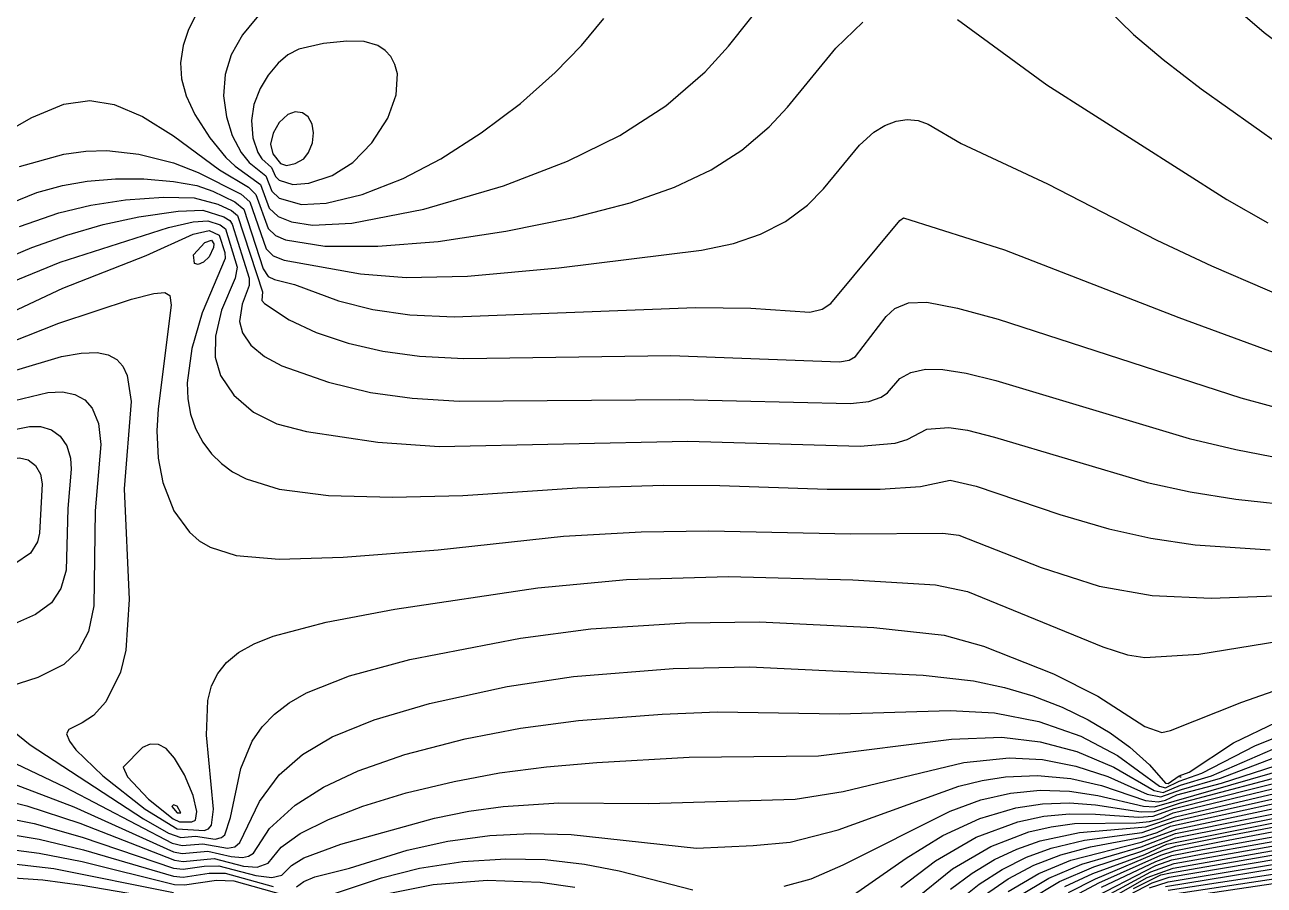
# Model space of a CAD drawing. Header units: inches. Extents: x 2608994 to 2618701, y 1261813 to 1271655.
# Drawn here: x 2614899 to 2616107, y 1263577 to 1264416 of the extents above; entities that cross this region are included whole.
import ezdxf

# ---------------------------------------------------------------- set-up
doc = ezdxf.new("R2010")
doc.units = ezdxf.units.IN
doc.header["$MEASUREMENT"] = 0

msp = doc.modelspace()

# ---------------------------------------------------------------- linework, layer by layer
for points, elevation in [([(2615066.8, 1264426.9), (2615058.8, 1264411.1), (2615053.5, 1264395.5), (2615051, 1264378.7), (2615052, 1264363.1), (2615056.5, 1264346.3), (2615065, 1264328.3), (2615079.6, 1264305.5), (2615095.2, 1264286.3), (2615104.2, 1264277.9), (2615128.9, 1264259.9), (2615137.3, 1264237.1), (2615146, 1264228.7), (2615159.2, 1264223.8), (2615179.6, 1264220.3), (2615218, 1264222.3), (2615288, 1264235.9), (2615365.7, 1264258.7), (2615428, 1264282.7), (2615479.2, 1264307.9), (2615524, 1264336.8), (2615562.4, 1264369.7), (2615585.2, 1264394.8), (2615669.6, 1264501.1)], 262), ([(2615131.6, 1264430.3), (2615111.2, 1264405.9), (2615100.4, 1264386.3), (2615094.4, 1264367.1), (2615092.9, 1264346.3), (2615095.6, 1264325.9), (2615101.4, 1264307.9), (2615110.1, 1264291.1), (2615117.9, 1264281.5), (2615134, 1264268.6), (2615140, 1264253.5), (2615147.2, 1264246.7), (2615168.8, 1264240.5), (2615192.8, 1264241.8), (2615227.9, 1264250.3), (2615267.9, 1264265.9), (2615304.6, 1264285.1), (2615344, 1264310.3), (2615382.2, 1264339.1), (2615416.3, 1264369.1), (2615441.9, 1264395.5), (2615463.5, 1264421.9)], 261), ([(2615953.9, 1264431.5), (2615980, 1264406.3), (2616008.8, 1264381.8), (2616046, 1264353.1), (2616122.8, 1264298.6)], 262), ([(2616079.6, 1264431.8), (2616107.2, 1264408.3), (2616166, 1264364.1)], 261), ([(2614865.2, 1264302.2), (2614906, 1264325.4), (2614937.2, 1264338.2), (2614962.4, 1264341.9), (2614986.4, 1264338.1), (2615014, 1264326.2), (2615044, 1264307.5), (2615088.8, 1264274.3), (2615117.2, 1264257.4), (2615124.4, 1264250.3), (2615136.4, 1264217), (2615143.6, 1264210.3), (2615153.2, 1264206.1), (2615191.6, 1264199.9), (2615243.2, 1264199.8), (2615302, 1264204.5), (2615368, 1264214.5), (2615434, 1264228), (2615489.2, 1264242.2), (2615532.4, 1264257.3), (2615568.2, 1264274.3), (2615598.1, 1264293.5), (2615624.8, 1264316.3), (2615642.6, 1264335.5), (2615689.6, 1264393), (2615716, 1264418.3)], 263), ([(2615808.4, 1264420.8), (2615895.5, 1264357.1), (2616070.8, 1264245.5), (2616110.9, 1264222.7)], 263), ([(2615176, 1264261.3), (2615198.8, 1264268.9), (2615218.8, 1264281.5), (2615237.5, 1264300.7), (2615252.9, 1264324.7), (2615261.1, 1264347.5), (2615262.3, 1264367.9), (2615260, 1264377), (2615255.9, 1264384.7), (2615250.4, 1264390.7), (2615243.2, 1264395.4), (2615230, 1264399.3), (2615213.2, 1264399.7), (2615190.4, 1264397.3), (2615166.4, 1264392), (2615155.6, 1264386.4), (2615146, 1264378.3), (2615136.4, 1264366.7), (2615128.6, 1264353.5), (2615122.5, 1264337.9), (2615120, 1264322.3), (2615121.4, 1264305.5), (2615126.3, 1264291.1), (2615130.3, 1264285.1), (2615139.7, 1264276.7), (2615143.6, 1264267.7), (2615147.2, 1264264.4), (2615160.4, 1264260.1), (2615176, 1264261.3)], 260), ([(2615162.8, 1264280.4), (2615171, 1264285.1), (2615175.7, 1264291.1), (2615179.5, 1264300.7), (2615180.7, 1264310.3), (2615179.4, 1264318.7), (2615175.5, 1264325.9), (2615170, 1264330), (2615162.8, 1264330.7), (2615155.6, 1264328.2), (2615147.2, 1264320.5), (2615141.2, 1264310.2), (2615138.8, 1264299.5), (2615141, 1264289.9), (2615148.4, 1264280.5), (2615154.4, 1264278.7), (2615162.8, 1264280.4)], 259), ([(2614894, 1264277.6), (2614937.2, 1264289.7), (2614958.8, 1264292.5), (2614979.2, 1264293.1), (2615010.4, 1264289.7), (2615044, 1264281.1), (2615068, 1264271.8), (2615110, 1264250.6), (2615118.5, 1264243.1), (2615134.3, 1264197.5), (2615141.2, 1264190.5), (2615152, 1264186.2), (2615226.4, 1264172.9), (2615270.8, 1264169.3), (2615330.8, 1264170.7), (2615419.6, 1264178.8), (2615558.8, 1264196.1), (2615590, 1264202.7), (2615616.4, 1264211.5), (2615640.8, 1264223.9), (2615662, 1264239.9), (2615677.6, 1264255.7), (2615712.7, 1264298.3), (2615726.8, 1264310.9), (2615737.6, 1264317.5), (2615748.4, 1264321.7), (2615759.2, 1264323.4), (2615770, 1264322.4), (2615779.8, 1264318.7), (2615812, 1264300.1), (2615896, 1264260.7), (2616002.7, 1264205.9), (2616056, 1264180.7), (2616164.3, 1264133.9)], 264), ([(2614858, 1264230.9), (2614910.8, 1264252.3), (2614936, 1264259.2), (2614960, 1264263.4), (2614987.6, 1264265.6), (2615015.2, 1264265.4), (2615044, 1264263), (2615066.8, 1264258.9), (2615082.4, 1264253.5), (2615104, 1264243.3), (2615112.8, 1264235.9), (2615131.6, 1264177.9), (2615136.4, 1264170.4), (2615142.4, 1264167.4), (2615162.1, 1264162.7), (2615204.8, 1264146.8), (2615238.4, 1264138.1), (2615274.4, 1264133.1), (2615317.6, 1264131.2), (2615552.8, 1264140.2), (2615606.8, 1264139.6), (2615664.4, 1264135.7), (2615676.4, 1264138.4), (2615684.8, 1264144.2), (2615752, 1264225.1), (2615755.6, 1264227.5), (2615854, 1264196.5), (2616024, 1264130.3), (2616122.2, 1264094.3)], 265), ([(2614894, 1264219), (2614932.4, 1264232.3), (2614963.6, 1264240), (2614997.2, 1264245.2), (2615034.4, 1264247.8), (2615064.4, 1264247.1), (2615087.2, 1264240.9), (2615100.5, 1264234.7), (2615106.4, 1264229.9), (2615130.7, 1264155.5), (2615130.3, 1264147.1), (2615132.8, 1264144), (2615156.8, 1264128.3), (2615183.2, 1264115.8), (2615214.4, 1264105.3), (2615248, 1264097.7), (2615284, 1264092.9), (2615327.2, 1264090.6), (2615528.8, 1264093.4), (2615693.2, 1264087.3), (2615702.8, 1264089), (2615708.8, 1264092.3), (2615738.8, 1264131.4), (2615747.2, 1264139.2), (2615760.4, 1264144.7), (2615778.4, 1264145.3), (2615808.4, 1264139.6), (2615848, 1264128.8), (2616084.4, 1264052), (2616137.2, 1264037.8)], 266), ([(2614865.2, 1264181.4), (2614906, 1264198.5), (2614940.2, 1264210.7), (2614975.6, 1264220.9), (2615010.4, 1264228.4), (2615048.8, 1264234.1), (2615072.8, 1264235), (2615093.2, 1264228.4), (2615098.9, 1264225.1), (2615101.4, 1264221.5), (2615118, 1264168.7), (2615117.9, 1264161.5), (2615110.9, 1264143.5), (2615108.4, 1264126.7), (2615111.2, 1264115.5), (2615119.6, 1264103.6), (2615132.8, 1264092.4), (2615149.6, 1264083.5), (2615195.2, 1264067.3), (2615236, 1264057.4), (2615276.8, 1264051.7), (2615322.4, 1264049), (2615537.2, 1264050.6), (2615704, 1264046.7), (2615722, 1264048.7), (2615734, 1264052.7), (2615740, 1264057.1), (2615752, 1264070.9), (2615762.8, 1264077), (2615777.2, 1264080.1), (2615794, 1264079.9), (2615816.8, 1264076.3), (2615845.6, 1264068.9), (2616034, 1264012.5), (2616079.6, 1264001.7), (2616126.4, 1263992.8)], 267), ([(2614886.8, 1264165.1), (2614933.6, 1264184.3), (2615039.2, 1264218.2), (2615063.2, 1264223.5), (2615077.6, 1264224.5), (2615089.6, 1264220.6), (2615094.7, 1264216.7), (2615106, 1264179.5), (2615104.2, 1264168.7), (2615090.9, 1264137.5), (2615085, 1264112.3), (2615084.7, 1264091.9), (2615089.9, 1264073.9), (2615102.8, 1264054.6), (2615122, 1264038.2), (2615144.8, 1264026.9), (2615173.6, 1264019.4), (2615243.2, 1264008.9), (2615303.2, 1264004.8), (2615545.6, 1264010), (2615713.6, 1264005.2), (2615747.6, 1264007.9), (2615759.2, 1264011.4), (2615778.4, 1264021.7), (2615800, 1264023.2), (2615818, 1264020.5), (2615844.4, 1264013.9), (2615993.2, 1263969.8), (2616035.2, 1263960.6), (2616079.6, 1263953.3), (2616145.6, 1263946.4)], 268), ([(2614876, 1264130.9), (2614936.3, 1264159.1), (2615017.6, 1264190.7), (2615063.2, 1264211.7), (2615078.8, 1264215.1), (2615088.6, 1264210.7), (2615094, 1264193.9), (2615094.4, 1264187.9), (2615071.9, 1264135.1), (2615061.9, 1264100.3), (2615057.3, 1264066.7), (2615058, 1264051.1), (2615060.8, 1264036.1), (2615065.6, 1264022.3), (2615072.6, 1264009.1), (2615081.2, 1263997.6), (2615090.8, 1263988.1), (2615101.6, 1263980.2), (2615114.8, 1263973.1), (2615147.2, 1263963.2), (2615195.2, 1263956.9), (2615257.6, 1263955.4), (2615326, 1263957.1), (2615437.6, 1263964.4), (2615521.6, 1263967.2), (2615576.8, 1263966.8), (2615681.2, 1263963.1), (2615732.8, 1263963.3), (2615772.4, 1263965.9), (2615801.2, 1263971.8), (2615826.4, 1263966), (2615908, 1263938.6), (2615956, 1263924.4), (2615996.8, 1263915.3), (2616040, 1263908.9), (2616113.2, 1263904)], 269), ([(2615073.3, 1264184.3), (2615068, 1264182.2), (2615064.5, 1264183.1), (2615063.5, 1264191.5), (2615074.7, 1264203.5), (2615081.2, 1264205.9), (2615083.3, 1264202.3), (2615083.2, 1264198.7), (2615078.8, 1264189.6), (2615073.3, 1264184.3)], 270), ([(2614885.6, 1264106.3), (2614932.4, 1264125), (2615003.2, 1264148.2), (2615024.8, 1264153.7), (2615035.6, 1264154.7), (2615040.4, 1264151.9), (2615041.8, 1264142.3), (2615029, 1264041.5), (2615027.7, 1264019.9), (2615029, 1263993.5), (2615033.7, 1263969.5), (2615044.5, 1263941.9), (2615059.6, 1263921.1), (2615069.2, 1263912.9), (2615080, 1263906.5), (2615105.2, 1263898.5), (2615147.2, 1263894.9), (2615209.6, 1263896.8), (2615302, 1263904.1), (2615424.4, 1263917.3), (2615500, 1263921.7), (2615566, 1263922.6), (2615704, 1263919.7), (2615794, 1263920.4), (2615809.6, 1263918.2), (2615890, 1263886.8), (2615946.4, 1263868.6), (2615998, 1263859.6), (2616055.6, 1263856.8), (2616118, 1263859.2)], 270), ([(2614890.4, 1264079.1), (2614934.8, 1264092.5), (2614954, 1264095.7), (2614969.6, 1264096.2), (2614980.4, 1264094.2), (2614989, 1264089.5), (2614994.8, 1264082.9), (2614999, 1264073.9), (2615002.7, 1264048.7), (2614996.1, 1263963.5), (2615000.9, 1263855.5), (2614997.5, 1263806.3), (2614992.3, 1263784.7), (2614978.2, 1263755.9), (2614966, 1263742.7), (2614955.2, 1263735.4), (2614942, 1263729.1), (2614939.8, 1263724.7), (2614942.6, 1263717.5), (2614948.9, 1263709.1), (2614975.2, 1263683.9), (2615016.4, 1263651.5), (2615047.6, 1263632.1), (2615074, 1263630.7), (2615078.2, 1263632.3), (2615081.1, 1263635.9), (2615083.1, 1263651.5), (2615076.4, 1263723.5), (2615077.6, 1263757.1), (2615081.3, 1263771.5), (2615087.2, 1263783.6), (2615095.8, 1263794.3), (2615107.6, 1263803.9), (2615122.8, 1263812.3), (2615141.2, 1263819.8), (2615192.8, 1263833.7), (2615260, 1263846.1), (2615399.2, 1263867), (2615485.6, 1263875.3), (2615585.2, 1263878.1), (2615706.4, 1263874.8), (2615786.8, 1263869.9), (2615818, 1263863.6), (2615950, 1263809.4), (2615974, 1263801.7), (2615990.8, 1263799.2), (2616043.6, 1263802.3), (2616121.6, 1263814.9)], 271), ([(2614889.2, 1264049.7), (2614921.6, 1264057.2), (2614936, 1264057.9), (2614948, 1264055.5), (2614957.6, 1264050.1), (2614964.8, 1264042.1), (2614971.1, 1264027.1), (2614973.3, 1264006.7), (2614967.7, 1263941.9), (2614966.3, 1263849.5), (2614961.2, 1263824.6), (2614951.6, 1263806.1), (2614937.2, 1263792.2), (2614912, 1263779.8), (2614867.1, 1263765.5)], 272), ([(2614889.2, 1264021.4), (2614903.6, 1264024.1), (2614914.4, 1264024.2), (2614925.2, 1264021), (2614933.6, 1264014.8), (2614940.1, 1264005.5), (2614943.8, 1263993.5), (2614944.4, 1263982.7), (2614941, 1263944.3), (2614939.5, 1263884.3), (2614934.4, 1263866.3), (2614925.2, 1263852.5), (2614909.6, 1263841), (2614889.2, 1263831.8)], 273), ([(2614889.3, 1263890.3), (2614882, 1263888.2), (2614873.6, 1263890.5), (2614864.4, 1263897.5), (2614856.2, 1263907.1), (2614848.9, 1263919.1), (2614843, 1263933.5), (2614839.6, 1263947.9), (2614838.9, 1263959.9), (2614841.7, 1263974.3), (2614847.2, 1263981.8), (2614882, 1263992), (2614894, 1263993.8), (2614902.4, 1263991.8), (2614909.6, 1263986.3), (2614914.6, 1263977.9), (2614916, 1263968.3), (2614913.4, 1263920.3), (2614911.6, 1263911.9), (2614904.8, 1263900.9), (2614889.3, 1263890.3)], 274), ([(2614874.9, 1263737.9), (2614904.3, 1263713.9), (2615014.8, 1263641.9), (2615039.2, 1263627.9), (2615051.2, 1263623.6), (2615065.6, 1263624.9), (2615084.8, 1263622.1), (2615090.8, 1263623.6), (2615094.1, 1263626.3), (2615099.8, 1263643.1), (2615109.7, 1263691.1), (2615120.8, 1263717.6), (2615130.4, 1263731.5), (2615142.4, 1263743.9), (2615156.8, 1263754.8), (2615173.6, 1263764.6), (2615215.6, 1263781.4), (2615274.4, 1263797.1), (2615382.4, 1263818), (2615450.8, 1263827.1), (2615543.2, 1263832.9), (2615615.2, 1263833.9), (2615726.8, 1263828.5), (2615795.2, 1263820.9), (2615833.6, 1263810.3), (2615902, 1263783.1), (2615945.2, 1263761.3), (2615990.8, 1263731.9), (2616007.6, 1263725.9), (2616016, 1263727.9), (2616085.6, 1263755.5), (2616154, 1263779.5)], 272), ([(2614855.6, 1263712), (2614938.4, 1263672.8), (2615042.8, 1263618.1), (2615052.4, 1263615.8), (2615072.8, 1263617.6), (2615096.8, 1263613.3), (2615104, 1263614.8), (2615108.8, 1263618.8), (2615128, 1263658.7), (2615147.2, 1263684.8), (2615170, 1263704.7), (2615198.8, 1263721.8), (2615239.6, 1263738.5), (2615293.6, 1263754.2), (2615369.2, 1263770.9), (2615434, 1263780.7), (2615531.2, 1263788.3), (2615605.6, 1263790.1), (2615774.8, 1263782), (2615824, 1263776.5), (2615854, 1263770), (2615881.6, 1263761.8), (2615910.4, 1263750.6), (2615935.6, 1263738.5), (2615957.2, 1263725.7), (2615976.4, 1263711.7), (2615995.6, 1263694.5), (2616011.2, 1263676.8), (2616013.6, 1263676.2), (2616024.4, 1263683.7), (2616034.1, 1263687.5), (2616077.2, 1263715.9), (2616119.2, 1263736.2)], 273), ([(2614888, 1263676.1), (2614946.8, 1263653.6), (2615044, 1263609.7), (2615052.4, 1263608.2), (2615077.6, 1263610.4), (2615100.4, 1263605.1), (2615111.2, 1263604.3), (2615117.2, 1263605.5), (2615122, 1263608.6), (2615137.6, 1263632.4), (2615162.8, 1263655.1), (2615190.4, 1263672.8), (2615224, 1263688.6), (2615269.6, 1263704.5), (2615328.4, 1263720), (2615382.4, 1263730.4), (2615438.8, 1263737.8), (2615520.4, 1263744), (2615574.4, 1263746.3), (2615693.2, 1263744.2), (2615801.2, 1263747.4), (2615844.4, 1263745.1), (2615887.6, 1263736.9), (2615928.4, 1263722.5), (2615964.4, 1263703.6), (2616005.2, 1263673.6), (2616011.2, 1263672), (2616024.4, 1263678.7), (2616046.4, 1263686.3), (2616098.8, 1263713.4), (2616134.8, 1263727.6)], 274), ([(2615639.2, 1263576.3), (2615665.6, 1263583.6), (2615696.8, 1263597), (2615801.2, 1263649.5), (2615831.2, 1263660.4), (2615860, 1263667), (2615888.8, 1263669.8), (2615917.6, 1263669), (2615945.2, 1263664.8), (2615989.6, 1263654.4), (2616000.4, 1263653.7), (2616168.4, 1263702.1), (2616218.8, 1263713.2), (2616265.6, 1263720.8), (2616318.4, 1263726), (2616413.2, 1263729), (2616472, 1263727), (2616527.2, 1263721.4), (2616584.2, 1263711.5), (2616642.4, 1263697.6), (2616682, 1263684), (2616712, 1263668.9), (2616726.4, 1263659), (2616835.6, 1263570.3)], 278), ([(2614836.4, 1263670.7), (2614901.2, 1263654.5), (2614952.8, 1263637.7), (2615045.2, 1263601.5), (2615053.6, 1263600.5), (2615083.6, 1263603.2), (2615112.4, 1263595.9), (2615125.6, 1263594.7), (2615136.4, 1263598.7), (2615148.9, 1263614.3), (2615167.6, 1263627.5), (2615195.2, 1263641.2), (2615228.8, 1263654.2), (2615270.8, 1263667.2), (2615317.6, 1263678.4), (2615362, 1263686.6), (2615407.6, 1263692.6), (2615456.8, 1263696.9), (2615546.8, 1263702), (2615672.8, 1263703.3), (2615802.4, 1263719.4), (2615851.6, 1263721.4), (2615888.8, 1263717.1), (2615924.8, 1263707.6), (2615960.8, 1263692.3), (2616000, 1263669.5), (2616008.8, 1263667.6), (2616025.6, 1263674.6), (2616055.8, 1263683.9), (2616115.6, 1263709.8)], 275), ([(2615065.5, 1263640.7), (2615066.9, 1263649.1), (2615063.3, 1263664.7), (2615054.8, 1263684.8), (2615045.2, 1263701), (2615036.8, 1263710.4), (2615029.6, 1263714.5), (2615021.2, 1263714.8), (2615014, 1263711.5), (2614995, 1263692.3), (2614999.4, 1263682.7), (2615019.8, 1263661.1), (2615043.9, 1263641.9), (2615050, 1263639.1), (2615062, 1263638.9), (2615065.5, 1263640.7)], 270), ([(2615692, 1263557.5), (2615758.3, 1263603.5), (2615794, 1263625.6), (2615830, 1263642.4), (2615865.1, 1263652.7), (2615891.2, 1263656.6), (2615917.6, 1263657.5), (2615942.8, 1263655.6), (2615987.2, 1263648.9), (2616000.4, 1263649.2), (2616025.6, 1263657.6), (2616182.8, 1263699.1), (2616240.4, 1263710.6), (2616299.2, 1263718.4), (2616337.6, 1263720.8), (2616420.4, 1263721.6), (2616467.2, 1263719.4), (2616512.8, 1263714.4), (2616572.8, 1263703.7), (2616626.8, 1263689.8), (2616672.4, 1263672.9), (2616710.8, 1263652.5), (2616760, 1263616.4), (2616827.2, 1263563.2)], 279), ([(2615753.2, 1263575.3), (2615786.8, 1263600.9), (2615826.5, 1263623.9), (2615867.2, 1263639.1), (2615892.4, 1263644.4), (2615917.6, 1263646.8), (2615942.8, 1263646.6), (2615984.8, 1263643.5), (2615999.2, 1263644.5), (2616019.6, 1263652), (2616178, 1263691.9), (2616232, 1263703), (2616288.4, 1263711.4), (2616335.2, 1263714.7), (2616408.4, 1263714.8), (2616454, 1263712.7), (2616498.4, 1263707.8), (2616562.9, 1263695.9), (2616616, 1263681.4), (2616665.2, 1263662.1), (2616708.4, 1263638.6), (2616763.6, 1263599.5), (2616828.4, 1263548.2)], 280), ([(2614841.2, 1263650.8), (2614908.4, 1263637.3), (2614955.2, 1263624.2), (2615044, 1263593.9), (2615053.6, 1263592.9), (2615074, 1263595.9), (2615088.4, 1263596.2), (2615124.4, 1263586.6), (2615140, 1263584.6), (2615149.6, 1263587.1), (2615159.2, 1263596.5), (2615171.2, 1263603.8), (2615207.2, 1263617.3), (2615298.4, 1263642.6), (2615332, 1263649.3), (2615365.6, 1263654), (2615419.6, 1263657.5), (2615507.2, 1263656.8), (2615650, 1263661), (2615696.8, 1263668.6), (2615814.4, 1263696.7), (2615858.8, 1263701.3), (2615891.2, 1263699.6), (2615923.6, 1263693.4), (2615954.8, 1263683.2), (2615993.2, 1263665.8), (2616006.4, 1263663.2), (2616026.8, 1263670.6), (2616064.8, 1263681.5), (2616116.8, 1263701.5)], 276), ([(2615164, 1263575.6), (2615171.2, 1263580.9), (2615182, 1263585.5), (2615215.6, 1263593.9), (2615272, 1263611.4), (2615311.6, 1263620.1), (2615352.4, 1263625.6), (2615392, 1263627.7), (2615431.6, 1263626.7), (2615554, 1263613.3), (2615609.2, 1263615.9), (2615645.2, 1263619.3), (2615692, 1263631.2), (2615809.6, 1263673.6), (2615832.4, 1263679.4), (2615855.2, 1263683), (2615886.4, 1263684.3), (2615918.8, 1263681.2), (2615948.8, 1263674.3), (2615991.7, 1263659.9), (2616004, 1263658.6), (2616011.2, 1263660.1), (2616022, 1263665.2), (2616065.8, 1263676.7), (2616161.2, 1263707.4)], 277), ([(2615764.1, 1263561.5), (2615803.6, 1263593.3), (2615840.8, 1263614.9), (2615878, 1263629.1), (2615899.6, 1263634.2), (2615922.4, 1263637.3), (2615982.4, 1263638), (2615995.6, 1263639.3), (2616006.4, 1263642.1), (2616018.4, 1263647.7), (2616174.4, 1263685.4), (2616227.2, 1263696.3), (2616280, 1263704.6), (2616331.6, 1263708.5), (2616396.4, 1263708.4), (2616440.8, 1263706.4), (2616486.4, 1263701.3), (2616554.8, 1263688.2), (2616612.4, 1263671.1), (2616667.6, 1263647.7), (2616715.6, 1263619.7), (2616773.2, 1263578.5), (2616835.6, 1263528.1)], 281), ([(2615801.4, 1263573.5), (2615822.6, 1263589.1), (2615844.4, 1263602.2), (2615866, 1263612.5), (2615888.8, 1263620.6), (2615927.2, 1263628.7), (2615992, 1263634.1), (2616020.8, 1263643.9), (2616167.2, 1263678.3), (2616220, 1263689.3), (2616270.4, 1263697.7), (2616325.6, 1263702.4), (2616384.4, 1263702.1), (2616430, 1263700), (2616474.4, 1263695), (2616544, 1263681.4), (2616607.6, 1263661.6), (2616666.4, 1263635.5), (2616721.6, 1263602.1), (2616780.4, 1263559.4)], 282), ([(2615808.2, 1263561.5), (2615829.4, 1263578.3), (2615851.9, 1263592.7), (2615875.6, 1263604.5), (2615899.6, 1263613.4), (2615932, 1263621.1), (2615988.4, 1263628.6), (2616019.6, 1263639.5), (2616043.6, 1263645.1), (2616187.6, 1263677.4), (2616263.2, 1263691.2), (2616310, 1263695.7), (2616343.6, 1263696.7), (2616409.6, 1263694.5), (2616464.8, 1263688.6), (2616536.8, 1263674), (2616570.4, 1263664.1), (2616604, 1263652.1), (2616636.1, 1263638.3), (2616666.4, 1263623.1), (2616727.6, 1263584.9), (2616785.2, 1263542.3)], 283), ([(2615834.7, 1263567.5), (2615857.6, 1263583.3), (2615882.8, 1263596.7), (2615909.2, 1263606.9), (2615938, 1263614.6), (2615988.4, 1263624), (2616002.8, 1263628.5), (2616016, 1263634.8), (2616185.2, 1263671.7), (2616254.8, 1263684.5), (2616304, 1263689.6), (2616341.2, 1263690.7), (2616401.2, 1263688.4), (2616452.8, 1263682.8), (2616488.8, 1263676.5), (2616524.8, 1263668.2), (2616559.6, 1263657.8), (2616593.2, 1263645.7), (2616625.6, 1263631.8), (2616656.8, 1263616.3), (2616719.2, 1263577.9), (2616782.8, 1263531)], 284), ([(2615857.6, 1263571), (2615887.6, 1263588.7), (2615918.8, 1263601.6), (2615987.2, 1263619.1), (2616022, 1263631.9), (2616184, 1263666.3), (2616246.4, 1263677.9), (2616295.6, 1263683.3), (2616337.6, 1263684.8), (2616396.4, 1263682), (2616439.6, 1263677.2), (2616475.6, 1263671.1), (2616510.4, 1263663.2), (2616545.2, 1263653), (2616578.8, 1263641.1), (2616612.4, 1263627), (2616644.8, 1263611.1), (2616706, 1263574.3)], 285), ([(2615867.5, 1263566.3), (2615897.2, 1263584), (2615929.6, 1263597.7), (2615987.2, 1263614.6), (2616020.8, 1263627.5), (2616239.2, 1263671.6), (2616288.4, 1263677.2), (2616331.6, 1263679), (2616366.4, 1263677.7), (2616425.2, 1263672), (2616496, 1263658.5), (2616529.6, 1263648.9), (2616563.2, 1263637.2), (2616596.8, 1263623.5), (2616630.4, 1263607.4), (2616692.8, 1263570.9)], 286), ([(2616025.6, 1263682.3), (2616025.3, 1263682.7), (2616025.6, 1263683), (2616026, 1263682.7), (2616025.6, 1263682.3)], 274), ([(2615877.5, 1263562.7), (2615907.8, 1263580.7), (2615941.2, 1263595.1), (2615986, 1263609.8), (2616020.8, 1263623.4), (2616233.2, 1263665.5), (2616281.2, 1263671.1), (2616325.6, 1263673.1), (2616361.6, 1263671.8), (2616414.4, 1263666.4), (2616484, 1263653.2), (2616550, 1263632.7), (2616617.2, 1263603.4), (2616679.6, 1263567.7)], 287), ([(2615912.8, 1263576), (2615940.4, 1263588.6), (2615990.8, 1263607.3), (2616012.4, 1263617.3), (2616205.6, 1263655.8), (2616256, 1263663.3), (2616294.4, 1263666.4), (2616329.2, 1263667.2), (2616361.6, 1263665.6), (2616403.6, 1263660.9), (2616472, 1263648.1), (2616536.8, 1263628.4), (2616603.4, 1263599.9), (2616665.2, 1263565.4)], 288), ([(2615047.6, 1263647.8), (2615051.4, 1263647.9), (2615047.6, 1263654.3), (2615044, 1263655.6), (2615042.5, 1263653.9), (2615047.6, 1263647.8)], 269), ([(2615916.4, 1263570.1), (2615942.8, 1263583.6), (2616008.8, 1263611.4), (2616020.8, 1263615.2), (2616076, 1263626.4), (2616203.2, 1263650.5), (2616241.6, 1263656.4), (2616278.8, 1263659.9), (2616314.8, 1263661.4), (2616347.2, 1263660.4), (2616380.8, 1263657.1), (2616451.6, 1263645.1), (2616517.6, 1263626.4), (2616583.6, 1263599.5), (2616647.2, 1263565.4)], 289), ([(2615922.4, 1263566.8), (2615946.2, 1263579.5), (2616006.4, 1263606.4), (2616019.6, 1263610.8), (2616065.2, 1263619.9), (2616197.2, 1263644.7), (2616235.6, 1263650.5), (2616305.2, 1263655.5), (2616338.8, 1263654.7), (2616373.6, 1263651.5), (2616442, 1263639.7), (2616508, 1263621), (2616572.2, 1263595.1), (2616635.2, 1263561.9)], 290), ([(2615933.6, 1263561.5), (2616001.6, 1263596.5), (2616017.2, 1263602), (2616046, 1263607.6), (2616222.4, 1263638.6), (2616293.2, 1263643.8), (2616325.6, 1263643.1), (2616358, 1263640.3), (2616398.8, 1263634.2), (2616442, 1263624.7), (2616485.2, 1263612), (2616527.2, 1263596.5), (2616566.8, 1263578.8), (2616605.2, 1263558.7)], 292), ([(2615948.8, 1263575.4), (2616001.6, 1263600.4), (2616017.2, 1263606.1), (2616047.2, 1263612.1), (2616222.4, 1263643.7), (2616288.4, 1263649.4), (2616343.6, 1263648.1), (2616380.8, 1263643.9), (2616421.6, 1263636.8), (2616456.4, 1263628.5), (2616492.1, 1263617.9), (2616528.4, 1263604.8), (2616563.2, 1263589.9), (2616598, 1263572.6)], 291), ([(2614852, 1263632.1), (2614913.2, 1263622), (2614956.4, 1263611.7), (2615044, 1263586), (2615053.6, 1263585.2), (2615078.8, 1263588.9), (2615094.4, 1263589.1), (2615141.2, 1263575.9)], 277), ([(2615934.4, 1263556.5), (2615996.8, 1263590.4), (2616019.6, 1263598.4), (2616204.4, 1263631.2), (2616271.6, 1263637.6), (2616329.2, 1263636.7), (2616373.6, 1263631.7), (2616418, 1263623.2), (2616462.4, 1263611.2), (2616506.8, 1263595.9), (2616544, 1263580.3), (2616581.2, 1263562.2)], 293), ([(2615935.6, 1263552.1), (2615993.2, 1263584.8), (2616018.4, 1263594), (2616197.2, 1263625.3), (2616265.6, 1263631.8), (2616322, 1263631), (2616367.6, 1263625.9), (2616413.2, 1263617.1), (2616456.4, 1263605.3), (2616502, 1263589.3), (2616545.2, 1263570.8)], 294), ([(2614853.2, 1263616.2), (2614913.2, 1263608.5), (2614955.2, 1263600.2), (2615045.2, 1263577.9), (2615054.8, 1263577.7), (2615086, 1263582.2), (2615102.8, 1263581.6), (2615171.2, 1263562.3)], 278), ([(2615976.4, 1263568.3), (2615998, 1263579.5), (2616014.8, 1263585), (2616174.4, 1263612.1), (2616248.8, 1263620.1), (2616307.6, 1263619.7), (2616352, 1263614.9), (2616396.4, 1263606.7), (2616439.6, 1263595.2), (2616482.8, 1263580.2), (2616526.8, 1263561.5)], 296), ([(2615980, 1263574.1), (2616006.4, 1263587.2), (2616016, 1263589.4), (2616181.6, 1263618.1), (2616254.8, 1263625.8), (2616314.8, 1263625.3), (2616359.2, 1263620.5), (2616404.8, 1263611.9), (2616446.8, 1263600.6), (2616492.4, 1263584.7), (2616535.6, 1263566.3)], 295), ([(2615200, 1263569), (2615246.8, 1263584.4), (2615284, 1263593.8), (2615326, 1263600.4), (2615368, 1263603.1), (2615406.4, 1263602.2), (2615444.8, 1263597.9), (2615478.4, 1263591.3), (2615550.4, 1263572.6)], 278), ([(2615995.6, 1263574.6), (2616013.6, 1263580.6), (2616166, 1263606), (2616241.6, 1263614.3), (2616300.4, 1263614), (2616343.6, 1263609.5), (2616388, 1263601.5), (2616430.8, 1263590.3), (2616473.2, 1263575.7)], 297), ([(2616011.2, 1263575.9), (2616157.6, 1263599.9), (2616234.4, 1263608.5), (2616293.2, 1263608.4), (2616336.4, 1263604), (2616380.8, 1263596.1), (2616424, 1263584.8), (2616466, 1263570.4)], 298), ([(2616013.6, 1263572.3), (2616190, 1263599.4), (2616240.4, 1263603.5), (2616286, 1263602.9), (2616329.2, 1263598.5), (2616373.6, 1263590.6), (2616416.8, 1263579.5), (2616458.8, 1263565.2)], 299), ([(2614879.6, 1263599.1), (2614927.6, 1263593.5), (2615044, 1263570.1)], 279), ([(2616008.8, 1263563.1), (2616181.6, 1263588.5), (2616228.4, 1263592.2), (2616271.6, 1263591.8), (2616316, 1263587.5), (2616360.4, 1263579.7), (2616403.6, 1263568.6)], 301), ([(2616011.2, 1263567.7), (2616185.2, 1263593.9), (2616233.2, 1263597.8), (2616277.6, 1263597.4), (2616322, 1263593.1), (2616366.4, 1263585.3), (2616409.6, 1263574.2)], 300), ([(2614859.2, 1263586.4), (2614916.8, 1263582.4), (2614955.2, 1263577.4), (2615044, 1263562.1)], 280), ([(2615246.8, 1263567.8), (2615297.2, 1263577.9), (2615350, 1263582.2), (2615401.6, 1263580.1), (2615435.2, 1263575.2)], 279)]:
    msp.add_lwpolyline(points, dxfattribs=dict(elevation=elevation))

doc.saveas('drawing.dxf')
